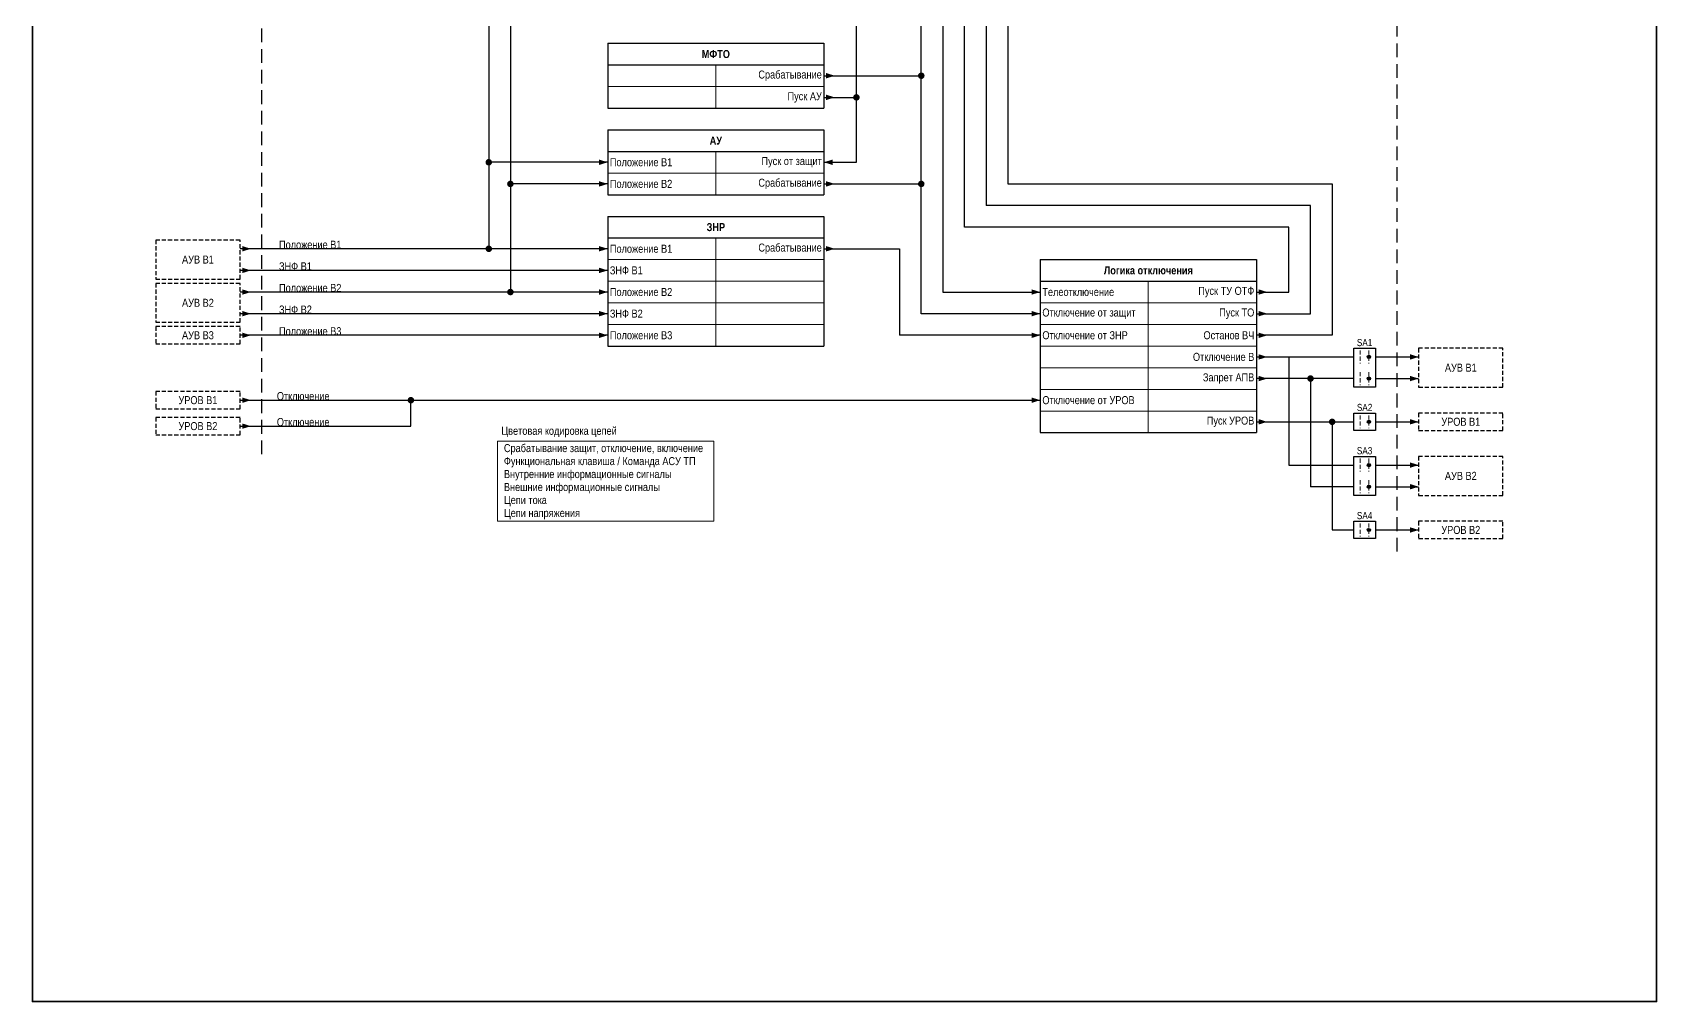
# Model space of a CAD drawing. Header units: millimetres. Extents: x -14593 to 14732, y -17400 to 5232.
# Drawn here: x 7284 to 8035, y -1173 to -725 of the extents above; entities that cross this region are included whole.
import ezdxf
from ezdxf.enums import TextEntityAlignment as Align

# ---------------------------------------------------------------- set-up
doc = ezdxf.new("R2010")
doc.units = ezdxf.units.MM
doc.linetypes.add('штриховая2', pattern=[9.525, 6.35, -3.175])
for name, color, linetype, lineweight in [('Основная', 7, 'Continuous', 30), ('Отключение_включение', 1, 'Continuous', 30), ('Тонкая', 7, 'Continuous', 18), ('Цепи внешние', 84, 'Continuous', 30), ('Цепи внутренние', 5, 'Continuous', 30), ('Цепи ТН', 200, 'Continuous', 30), ('Цепи ТТ', 23, 'Continuous', 30), ('Цепь - ФК и АСУ', 132, 'Continuous', 30), ('Штриховая', 7, 'штриховая2', 20)]:
    doc.layers.add(name, color=color, linetype=linetype, lineweight=lineweight)
doc.layers.add('Рамка', color=8, linetype='Continuous', lineweight=35, plot=False)
doc.styles.add('Narrow', font='ARIALN.TTF')
doc.styles.add('Табл дан', font='ARIALN.TTF')
doc.styles.add('Табл загол', font='ARIALNB.TTF')

# ---------------------------------------------------------------- blocks, each defined once
blk = doc.blocks.new('*T274')
at = {"layer": 'Основная', "color": 0, "linetype": 'ByBlock', "lineweight": -2, "transparency": 16777216}
for p, q in [((0, 0), (100, 0)), ((0, 0), (0, -10)), ((100, 0), (100, -10))]:
    blk.add_line(p, q, dxfattribs=at)
at = {"layer": 'Основная', "color": 0, "linetype": 'ByBlock', "lineweight": 30, "transparency": 16777216}
for p, q in [((0, -10), (100, -10)), ((0, -10), (0, -30)), ((100, -10), (100, -30)), ((0, -30), (100, -30))]:
    blk.add_line(p, q, dxfattribs=at)
at = {"layer": 'Основная', "color": 0, "linetype": 'ByBlock', "lineweight": 18, "transparency": 16777216}
for p, q in [((50, -10), (50, -30)), ((0, -20), (100, -20))]:
    blk.add_line(p, q, dxfattribs=at)
at = {"layer": 'Основная', "color": 0, "transparency": 16777216, "char_height": 3.7}
for s, insert, width, attachment_point, style in [('{\\C256;МФТО}', (50, -5), 97, 5, 'Табл загол'), ('Срабатывание ', (99, -15), 48, 6, 'Табл дан'), ('Пуск АУ', (99, -25), 48, 6, 'Табл дан')]:
    blk.add_mtext(s, dxfattribs=dict(at, insert=insert, width=width, attachment_point=attachment_point, style=style))
blk = doc.blocks.new('Point')
at = {"layer": 'Основная', "color": 0, "const_width": 1.5}
blk.add_lwpolyline([(-0.75, 0, 1), (0.75, 0, 1)], format="xyb", close=True, dxfattribs=at)
blk = doc.blocks.new('*T278')
at = {"layer": 'Основная', "color": 0, "linetype": 'ByBlock', "lineweight": -2, "transparency": 16777216}
for p, q in [((0, 0), (100, 0)), ((0, 0), (0, -10)), ((100, 0), (100, -10))]:
    blk.add_line(p, q, dxfattribs=at)
at = {"layer": 'Основная', "color": 0, "linetype": 'ByBlock', "lineweight": 30, "transparency": 16777216}
for p, q in [((0, -10), (100, -10)), ((0, -10), (0, -30)), ((100, -10), (100, -30)), ((0, -30), (100, -30))]:
    blk.add_line(p, q, dxfattribs=at)
at = {"layer": 'Основная', "color": 0, "linetype": 'ByBlock', "lineweight": 18, "transparency": 16777216}
for p, q in [((50, -10), (50, -30)), ((0, -20), (100, -20))]:
    blk.add_line(p, q, dxfattribs=at)
at = {"layer": 'Основная', "color": 0, "transparency": 16777216, "char_height": 3.7}
for s, insert, width, attachment_point, style in [('{\\C256;АУ}', (50, -5), 97, 5, 'Табл загол'), ('\\A1;Положение В1', (1, -15), 48, 4, 'Табл дан'), ('Пуск от защит', (99, -15), 48, 6, 'Табл дан'), ('Срабатывание', (99, -25), 48, 6, 'Табл дан'), ('Положение В2', (1, -25), 48, 4, 'Табл дан')]:
    blk.add_mtext(s, dxfattribs=dict(at, insert=insert, width=width, attachment_point=attachment_point, style=style))
blk = doc.blocks.new('*T276')
at = {"layer": 'Основная', "color": 0, "linetype": 'ByBlock', "lineweight": -2, "transparency": 16777216}
for p, q in [((0, 0), (100, 0)), ((0, 0), (0, -10)), ((100, 0), (100, -10))]:
    blk.add_line(p, q, dxfattribs=at)
at = {"layer": 'Основная', "color": 0, "linetype": 'ByBlock', "lineweight": 30, "transparency": 16777216}
for p, q in [((0, -10), (100, -10)), ((0, -10), (0, -80)), ((100, -10), (100, -80)), ((0, -80), (100, -80))]:
    blk.add_line(p, q, dxfattribs=at)
at = {"layer": 'Основная', "color": 0, "linetype": 'ByBlock', "lineweight": 18, "transparency": 16777216}
for p, q in [((50, -10), (50, -80)), ((0, -20), (100, -20)), ((0, -30), (100, -30)), ((0, -40), (100, -40)), ((0, -50), (100, -50)), ((0, -60), (100, -60)), ((0, -70), (100, -70))]:
    blk.add_line(p, q, dxfattribs=at)
at = {"layer": 'Основная', "color": 0, "transparency": 16777216, "char_height": 3.7}
for s, insert, width, attachment_point, style in [('{\\C256;Логика отключения}', (50, -5), 97, 5, 'Табл загол'), ('Телеотключение', (1, -15), 48, 4, 'Табл дан'), ('Пуск ТУ ОТФ', (99, -15), 48, 6, 'Табл дан'), ('{\\C256;Отключение от защит}', (1, -25), 48, 4, 'Табл дан'), ('Пуск ТО', (99, -25), 48, 6, 'Табл дан'), ('Отключение от ЗНР', (1, -35), 48, 4, 'Табл дан'), ('Останов ВЧ', (99, -35), 48, 6, 'Табл дан'), ('Отключение В', (99, -45), 48, 6, 'Табл дан'), ('Запрет АПВ', (99, -55), 48, 6, 'Табл дан'), ('Отключение от УРОВ', (1, -65), 48, 4, 'Табл дан'), ('Пуск УРОВ', (99, -75), 48, 6, 'Табл дан')]:
    blk.add_mtext(s, dxfattribs=dict(at, insert=insert, width=width, attachment_point=attachment_point, style=style))
blk = doc.blocks.new('*T277')
at = {"layer": 'Основная', "color": 0, "linetype": 'ByBlock', "lineweight": -2, "transparency": 16777216}
for p, q in [((0, 0), (100, 0)), ((0, 0), (0, -10)), ((100, 0), (100, -10))]:
    blk.add_line(p, q, dxfattribs=at)
at = {"layer": 'Основная', "color": 0, "linetype": 'ByBlock', "lineweight": 30, "transparency": 16777216}
for p, q in [((0, -10), (100, -10)), ((0, -10), (0, -60)), ((100, -10), (100, -60)), ((0, -60), (100, -60))]:
    blk.add_line(p, q, dxfattribs=at)
at = {"layer": 'Основная', "color": 0, "linetype": 'ByBlock', "lineweight": 18, "transparency": 16777216}
for p, q in [((50, -10), (50, -60)), ((0, -20), (100, -20)), ((0, -30), (100, -30)), ((0, -40), (100, -40)), ((0, -50), (100, -50))]:
    blk.add_line(p, q, dxfattribs=at)
at = {"layer": 'Основная', "color": 0, "transparency": 16777216, "char_height": 3.7}
for s, insert, width, attachment_point, style in [('{\\C256;ЗНР}', (50, -5), 97, 5, 'Табл загол'), ('\\A1;Положение В1', (1, -15), 48, 4, 'Табл дан'), ('Срабатывание', (99, -15), 48, 6, 'Табл дан'), ('ЗНФ В1', (1, -25), 48, 4, 'Табл дан'), ('\\A1;Положение В2', (1, -35), 48, 4, 'Табл дан'), ('ЗНФ В2', (1, -45), 48, 4, 'Табл дан'), ('\\A1;Положение В3', (1, -55), 48, 4, 'Табл дан')]:
    blk.add_mtext(s, dxfattribs=dict(at, insert=insert, width=width, attachment_point=attachment_point, style=style))

msp = doc.modelspace()

# ---------------------------------------------------------------- hatches: boundary and pattern name
at = {"lineweight": 25, "ltscale": 0.25}
h = msp.add_hatch(color=256, dxfattribs=at)
edge = h.paths.add_edge_path()
edge.add_arc((7902, -875), 0.75, 0, 360)
h = msp.add_hatch(color=256, dxfattribs=at)
edge = h.paths.add_edge_path()
edge.add_arc((7902, -885), 0.75, 0, 360)
h = msp.add_hatch(color=256, dxfattribs=at)
edge = h.paths.add_edge_path()
edge.add_arc((7902, -905), 0.75, 0, 360)
h = msp.add_hatch(color=256, dxfattribs=at)
edge = h.paths.add_edge_path()
edge.add_arc((7902, -925), 0.75, 0, 360)
h = msp.add_hatch(color=256, dxfattribs=at)
edge = h.paths.add_edge_path()
edge.add_arc((7902, -935), 0.75, 0, 360)
h = msp.add_hatch(color=256, dxfattribs=at)
edge = h.paths.add_edge_path()
edge.add_arc((7902, -955), 0.75, 0, 360)

# ---------------------------------------------------------------- linework, layer by layer
for centre in [(7902, -875), (7902, -885), (7902, -905), (7902, -925), (7902, -935), (7902, -955)]:
    msp.add_circle(centre, 0.75, dxfattribs=at)
at = {"layer": 'Основная'}
for points in [[(7895, -871), (7905, -871), (7905, -889), (7895, -889)], [(7895, -901), (7905, -901), (7905, -909), (7895, -909)], [(7895, -921), (7905, -921), (7905, -939), (7895, -939)], [(7895, -951), (7905, -951), (7905, -959), (7895, -959)]]:
    msp.add_lwpolyline(points, close=True, dxfattribs=at)
at = {"layer": 'Отключение_включение', "ltscale": 0.3}
for points in [[(7695, -855), (7695, -385)], [(7705, -455), (7705, -845)], [(7725, -485), (7725, -805)], [(7650, -745), (7695, -745)], [(7650, -795), (7695, -795)], [(7875, -805), (7725, -805)], [(7875, -855), (7875, -805)], [(7650, -825), (7685, -825)], [(7705, -845), (7750, -845)], [(7750, -855), (7695, -855)], [(7850, -855), (7875, -855)], [(7750, -865), (7685, -865)], [(7850, -875), (7895, -875)], [(7905, -875), (7925, -875)], [(7865, -925), (7895, -925)], [(7905, -925), (7925, -925)]]:
    msp.add_lwpolyline(points, dxfattribs=at)
for points in [[(7655, -745, 0, 2.5, 0), (7651, -745, 0, 0, 0)], [(7655, -795, 0, 2.5, 0), (7651, -795, 0, 0, 0)], [(7655, -825, 0, 2.5, 0), (7651, -825, 0, 0, 0)], [(7750, -845, 0, 2.5, 0), (7746, -845, 0, 0, 0)], [(7750, -855, 0, 2.5, 0), (7746, -855, 0, 0, 0)], [(7855, -855, 0, 2.5, 0), (7851, -855, 0, 0, 0)], [(7750, -865, 0, 2.5, 0), (7746, -865, 0, 0, 0)], [(7855, -875, 0, 2.5, 0), (7851, -875, 0, 0, 0)], [(7925, -875, 0, 2.5, 0), (7921, -875, 0, 0, 0)], [(7385, -895, 0, 2.5, 0), (7381, -895, 0, 0, 0)], [(7750, -895, 0, 2.5, 0), (7746, -895, 0, 0, 0)], [(7385, -907, 0, 2.5, 0), (7381, -907, 0, 0, 0)], [(7925, -925, 0, 2.5, 0), (7921, -925, 0, 0, 0)]]:
    msp.add_lwpolyline(points, format="xyseb", dxfattribs=at)
at = {"layer": 'Отключение_включение'}
for points in [[(7685, -825), (7685, -865)], [(7865, -875), (7865, -925)], [(7380, -895), (7750, -895)], [(7459, -907), (7459, -895)], [(7380, -907), (7459, -907)]]:
    msp.add_lwpolyline(points, dxfattribs=at)
at = {"layer": 'Рамка', "color": 1}
msp.add_lwpolyline([(7284, -30), (8035, -30), (8035, -1173), (7284, -1173)], close=True, dxfattribs=at)
at = {"layer": 'Тонкая', "ltscale": 0.3}
msp.add_lwpolyline([(7499, -914), (7599, -914), (7599, -951), (7499, -951)], close=True, dxfattribs=at)
at = {"layer": 'Цепи внешние', "ltscale": 0.3}
for points in [[(7495, -420), (7495, -825)], [(7505, -430), (7505, -845)], [(7550, -785), (7495, -785)], [(7550, -795), (7505, -795)], [(7550, -825), (7380, -825)], [(7550, -835), (7380, -835)], [(7550, -845), (7380, -845)], [(7550, -855), (7380, -855)], [(7550, -865), (7380, -865)], [(7905, -885), (7925, -885)], [(7905, -905), (7925, -905)], [(7905, -935), (7925, -935)], [(7905, -955), (7925, -955)]]:
    msp.add_lwpolyline(points, dxfattribs=at)
for points in [[(7550, -785, 0, 2.5, 0), (7546, -785, 0, 0, 0)], [(7550, -795, 0, 2.5, 0), (7546, -795, 0, 0, 0)], [(7385, -825, 0, 2.5, 0), (7381, -825, 0, 0, 0)], [(7550, -825, 0, 2.5, 0), (7546, -825, 0, 0, 0)], [(7385, -835, 0, 2.5, 0), (7381, -835, 0, 0, 0)], [(7550, -835, 0, 2.5, 0), (7546, -835, 0, 0, 0)], [(7385, -845, 0, 2.5, 0), (7381, -845, 0, 0, 0)], [(7550, -845, 0, 2.5, 0), (7546, -845, 0, 0, 0)], [(7385, -855, 0, 2.5, 0), (7381, -855, 0, 0, 0)], [(7550, -855, 0, 2.5, 0), (7546, -855, 0, 0, 0)], [(7385, -865, 0, 2.5, 0), (7381, -865, 0, 0, 0)], [(7550, -865, 0, 2.5, 0), (7546, -865, 0, 0, 0)], [(7925, -885, 0, 2.5, 0), (7921, -885, 0, 0, 0)], [(7925, -905, 0, 2.5, 0), (7921, -905, 0, 0, 0)], [(7925, -935, 0, 2.5, 0), (7921, -935, 0, 0, 0)], [(7925, -955, 0, 2.5, 0), (7921, -955, 0, 0, 0)]]:
    msp.add_lwpolyline(points, format="xyseb", dxfattribs=at)
at = {"layer": 'Цепи внешние', "linetype": 'штриховая2', "ltscale": 0.3}
for points in [[(7380, -821), (7341, -821), (7341, -839), (7380, -839)], [(7380, -841), (7341, -841), (7341, -859), (7380, -859)], [(7380, -861), (7341, -861), (7341, -869), (7380, -869)], [(7964, -871), (7925, -871), (7925, -889), (7964, -889)], [(7380, -891), (7341, -891), (7341, -899), (7380, -899)], [(7964, -901), (7925, -901), (7925, -909), (7964, -909)], [(7380, -903), (7341, -903), (7341, -911), (7380, -911)], [(7964, -921), (7925, -921), (7925, -939), (7964, -939)], [(7964, -951), (7925, -951), (7925, -959), (7964, -959)]]:
    msp.add_lwpolyline(points, close=True, dxfattribs=at)
at = {"layer": 'Цепи внутренние'}
for points in [[(7735, -345), (7735, -795)], [(7665, -785), (7665, -395)], [(7650, -755), (7665, -755)], [(7735, -795), (7885, -795)], [(7885, -795), (7885, -865)], [(7885, -865), (7850, -865)], [(7895, -885), (7850, -885)], [(7875, -885), (7875, -935)], [(7885, -905), (7885, -955)], [(7895, -935), (7875, -935)]]:
    msp.add_lwpolyline(points, dxfattribs=at)
at = {"layer": 'Цепи внутренние', "linetype": 'штриховая2'}
for points in [[(7390, -920), (7390, -383)], [(7915, -965), (7915, -668)]]:
    msp.add_lwpolyline(points, dxfattribs=at)
at = {"layer": 'Цепи внутренние', "ltscale": 0.3}
for points in [[(7715, -815), (7715, -495)], [(7650, -785), (7665, -785)], [(7865, -815), (7715, -815)], [(7865, -835), (7865, -815)], [(7865, -845), (7865, -825)], [(7850, -845), (7865, -845)], [(7850, -905), (7895, -905)], [(7885, -955), (7895, -955)]]:
    msp.add_lwpolyline(points, dxfattribs=at)
for points in [[(7655, -755, 0, 2.5, 0), (7651, -755, 0, 0, 0)], [(7650, -785, 0, 2.5, 0), (7654, -785, 0, 0, 0)], [(7855, -845, 0, 2.5, 0), (7851, -845, 0, 0, 0)], [(7855, -865, 0, 2.5, 0), (7851, -865, 0, 0, 0)], [(7855, -885, 0, 2.5, 0), (7851, -885, 0, 0, 0)], [(7855, -905, 0, 2.5, 0), (7851, -905, 0, 0, 0)]]:
    msp.add_lwpolyline(points, format="xyseb", dxfattribs=at)
at = {"layer": 'Штриховая', "ltscale": 0.3}
for p, q in [((7898, -872), (7898, -878)), ((7902, -872), (7902, -878)), ((7898, -882), (7898, -888)), ((7902, -882), (7902, -888)), ((7898, -902), (7898, -908)), ((7902, -902), (7902, -908)), ((7898, -922), (7898, -928)), ((7902, -922), (7902, -928)), ((7898, -932), (7898, -938)), ((7902, -932), (7902, -938)), ((7898, -952), (7898, -958)), ((7902, -952), (7902, -958))]:
    msp.add_line(p, q, dxfattribs=at)

# ---------------------------------------------------------------- block references
for name, p in [('*T274', (7550, -730)), ('*T278', (7550, -770)), ('*T277', (7550, -810)), ('*T276', (7750, -830))]:
    msp.add_blockref(name, p)
at = {"layer": 'Отключение_включение'}
for p in [(7695, -745), (7695, -795), (7459, -895)]:
    msp.add_blockref('Point', p, dxfattribs=at)
at = {"layer": 'Цепи внешние'}
for p in [(7495, -785), (7505, -795), (7495, -825), (7505, -845)]:
    msp.add_blockref('Point', p, dxfattribs=at)
at = {"layer": 'Цепи внутренние'}
for p in [(7665, -755), (7875, -885), (7885, -905)]:
    msp.add_blockref('Point', p, dxfattribs=at)

# ---------------------------------------------------------------- texts
at = {"layer": 'Основная', "style": 'Narrow'}
for s, height, p in [('SA1', 3.3, (7900, -870)), ('SA2', 3.3, (7900, -900)), ('Цветовая кодировка цепей', 3.7, (7527.5, -911)), ('SA3', 3.3, (7900, -920)), ('SA4', 3.3, (7900, -950))]:
    msp.add_text(s, height=height, dxfattribs=at).set_placement(p, align=Align.CENTER)
at = {"layer": 'Основная', "char_height": 3.7, "style": 'Narrow'}
for s, insert, width, attachment_point in [('Положение В1', (7398, -825), 65, 7), ('АУВ В1', (7360.5, -830), 39, 5), ('ЗНФ В1', (7398, -835), 65, 7), ('АУВ В2', (7360.5, -850), 39, 5), ('Положение В2', (7398, -845), 65, 7), ('ЗНФ В2', (7398, -855), 65, 7), ('АУВ В3', (7360.5, -865), 39, 5), ('Положение В3', (7398, -865), 65, 7), ('АУВ В1', (7944.5, -880), 39, 5), ('УРОВ В1', (7360.5, -895), 39, 5), ('Отключение', (7397, -895), 65, 7), ('УРОВ В2', (7360.5, -907), 39, 5), ('Отключение', (7397, -907), 65, 7), ('УРОВ В1', (7944.5, -905), 39, 5), ('АУВ В2', (7944.5, -930), 39, 5), ('УРОВ В2', (7944.5, -955), 39, 5)]:
    msp.add_mtext(s, dxfattribs=dict(at, insert=insert, width=width, attachment_point=attachment_point))
at = {"layer": 'Отключение_включение', "style": 'Narrow'}
msp.add_text('Срабатывание защит, отключение, включение', height=3.7, dxfattribs=at).set_placement((7502, -919))
at = {"layer": 'Цепи внешние', "style": 'Narrow'}
msp.add_text('Внешние информационные сигналы', height=3.7, dxfattribs=at).set_placement((7502, -937))
at = {"layer": 'Цепи внутренние', "style": 'Narrow'}
msp.add_text('Внутренние информационные сигналы', height=3.7, dxfattribs=at).set_placement((7502, -931))
at = {"layer": 'Цепи ТН', "style": 'Narrow'}
msp.add_text('Цепи напряжения', height=3.7, dxfattribs=at).set_placement((7502, -949))
at = {"layer": 'Цепи ТТ', "style": 'Narrow'}
msp.add_text('Цепи тока', height=3.7, dxfattribs=at).set_placement((7502, -943))
at = {"layer": 'Цепь - ФК и АСУ', "style": 'Narrow'}
msp.add_text('Функциональная клавиша / Команда АСУ ТП', height=3.7, dxfattribs=at).set_placement((7502, -925))

doc.saveas('drawing.dxf')
